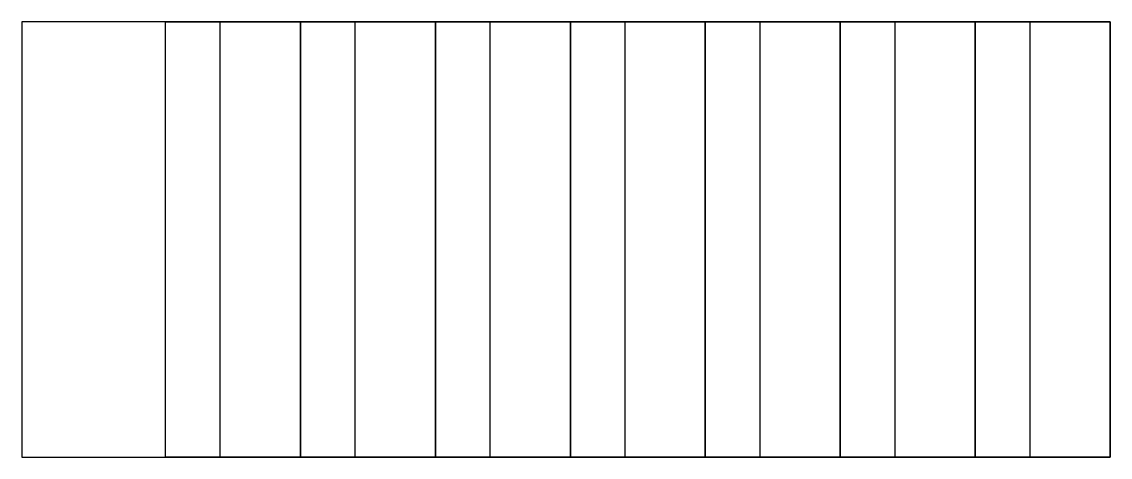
# Model space of a CAD drawing. Header units: inches. Extents: x 0 to 0.5, y 0 to 0.2.
import ezdxf

# ---------------------------------------------------------------- set-up
doc = ezdxf.new("R2010")
doc.units = ezdxf.units.IN
doc.header["$MEASUREMENT"] = 0

msp = doc.modelspace()

# ---------------------------------------------------------------- linework, layer by layer
for p, q in [((0.5, 0.2), (0, 0.2)), ((0, 0.2), (0, 0)), ((0.066, 0), (0.066, 0.2)), ((0.066, 0.2), (0.128, 0.2)), ((0.066, 0.2), (0.091, 0.2)), ((0.066, 0), (0.066, 0.2)), ((0.091, 0.2), (0.091, 0)), ((0.128, 0), (0.128, 0.2)), ((0.128, 0.2), (0.19, 0.2)), ((0.128, 0.2), (0.128, 0)), ((0.128, 0.2), (0.153, 0.2)), ((0.128, 0), (0.128, 0.2)), ((0.153, 0.2), (0.153, 0)), ((0.19, 0), (0.19, 0.2)), ((0.19, 0.2), (0.252, 0.2)), ((0.19, 0.2), (0.19, 0)), ((0.19, 0.2), (0.215, 0.2)), ((0.19, 0), (0.19, 0.2)), ((0.215, 0.2), (0.215, 0)), ((0.252, 0), (0.252, 0.2)), ((0.252, 0.2), (0.314, 0.2)), ((0.252, 0.2), (0.252, 0)), ((0.252, 0.2), (0.277, 0.2)), ((0.252, 0), (0.252, 0.2)), ((0.277, 0.2), (0.277, 0)), ((0.314, 0), (0.314, 0.2)), ((0.314, 0.2), (0.376, 0.2)), ((0.314, 0.2), (0.314, 0)), ((0.314, 0.2), (0.339, 0.2)), ((0.314, 0), (0.314, 0.2)), ((0.339, 0.2), (0.339, 0)), ((0.376, 0), (0.376, 0.2)), ((0.376, 0.2), (0.438, 0.2)), ((0.376, 0.2), (0.376, 0)), ((0.376, 0.2), (0.401, 0.2)), ((0.376, 0), (0.376, 0.2)), ((0.401, 0.2), (0.401, 0)), ((0.438, 0), (0.438, 0.2)), ((0.438, 0.2), (0.5, 0.2)), ((0.438, 0.2), (0.438, 0)), ((0.438, 0.2), (0.463, 0.2)), ((0.438, 0), (0.438, 0.2)), ((0.463, 0.2), (0.463, 0)), ((0.5, 0), (0.5, 0.2)), ((0.5, 0.2), (0.5, 0)), ((0, 0), (0.5, 0)), ((0.128, 0), (0.066, 0)), ((0.091, 0), (0.066, 0)), ((0.19, 0), (0.128, 0)), ((0.153, 0), (0.128, 0)), ((0.252, 0), (0.19, 0)), ((0.215, 0), (0.19, 0)), ((0.314, 0), (0.252, 0)), ((0.277, 0), (0.252, 0)), ((0.376, 0), (0.314, 0)), ((0.339, 0), (0.314, 0)), ((0.438, 0), (0.376, 0)), ((0.401, 0), (0.376, 0)), ((0.5, 0), (0.438, 0)), ((0.463, 0), (0.438, 0))]:
    msp.add_line(p, q)

doc.saveas('drawing.dxf')
